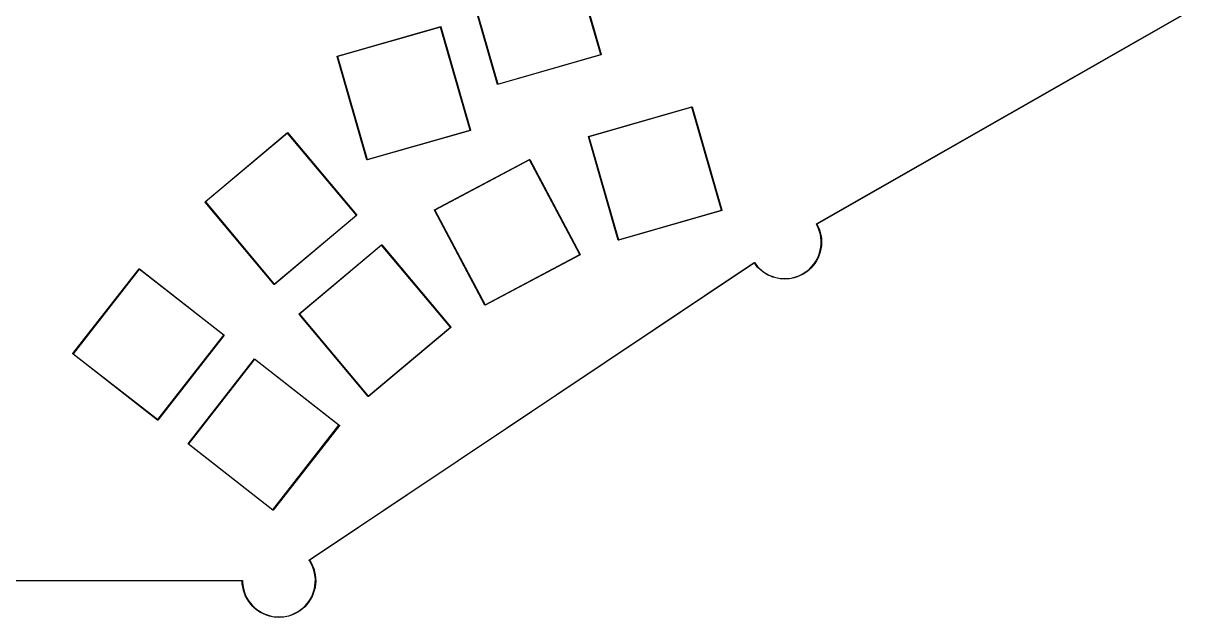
# Model space of a CAD drawing. Extents: x 0.5 to 13.3, y -7.1 to -0.5.
# Drawn here: x 6.94 to 13, y -7.14 to -4.09 of the extents above; entities that cross this region are included whole.
import ezdxf

# ---------------------------------------------------------------- set-up
doc = ezdxf.new("R2010")
doc.units = 0
doc.header["$MEASUREMENT"] = 0
doc.layers.add('BLACK', color=7, linetype='CONTINUOUS')

msp = doc.modelspace()

# ---------------------------------------------------------------- linework, layer by layer
at = {"layer": 'BLACK', "linetype": 'CONTINUOUS'}
for p, q in [((9.8962, -4.2527), (9.7448, -3.7248)), ((9.7465, -3.7233), (9.8984, -4.2531)), ((9.3667, -4.4056), (9.2147, -3.8758)), ((9.2169, -3.8762), (9.3683, -4.4041)), ((11.0026, -5.1211), (12.9966, -3.9831)), ((12.9967, -3.9852), (11.0044, -5.1223)), ((8.5461, -4.2615), (9.076, -4.1096)), ((9.0756, -4.1118), (8.5476, -4.2631)), ((9.227, -4.6397), (9.0756, -4.1118)), ((9.076, -4.1096), (9.0764, -4.1096)), ((9.0764, -4.1096), (9.077, -4.1099)), ((9.077, -4.1099), (9.0772, -4.1103)), ((9.0772, -4.1103), (9.2291, -4.6401)), ((8.5454, -4.2624), (8.5458, -4.2617)), ((8.5455, -4.2627), (8.5454, -4.2624)), ((8.6974, -4.7926), (8.5455, -4.2627)), ((8.5458, -4.2617), (8.5461, -4.2615)), ((8.5476, -4.2631), (8.699, -4.7911)), ((9.8977, -4.2544), (9.3679, -4.4063)), ((9.3683, -4.4041), (9.8962, -4.2527)), ((9.898, -4.2542), (9.8977, -4.2544)), ((9.8984, -4.2535), (9.898, -4.2542)), ((9.8984, -4.2531), (9.8984, -4.2535)), ((9.3668, -4.406), (9.3667, -4.4056)), ((9.3675, -4.4063), (9.3668, -4.406)), ((9.3679, -4.4063), (9.3675, -4.4063)), ((9.8343, -4.6724), (10.3641, -4.5205)), ((10.3637, -4.5226), (9.8358, -4.674)), ((10.5151, -5.0506), (10.3637, -4.5226)), ((10.3641, -4.5205), (10.3645, -4.5204)), ((10.3645, -4.5204), (10.3652, -4.5208)), ((10.3652, -4.5208), (10.3653, -4.5211)), ((10.3653, -4.5211), (10.5173, -5.051)), ((7.8676, -5.0073), (8.2898, -4.653)), ((8.2903, -4.6551), (7.8696, -5.0082)), ((8.2898, -4.653), (8.2902, -4.6528)), ((8.2902, -4.6528), (8.2909, -4.6529)), ((8.6434, -5.0758), (8.2903, -4.6551)), ((8.2909, -4.6529), (8.2912, -4.6531)), ((8.2912, -4.6531), (8.6455, -5.0753)), ((9.2284, -4.6413), (8.6986, -4.7932)), ((8.699, -4.7911), (9.227, -4.6397)), ((9.2288, -4.6411), (9.2284, -4.6413)), ((9.2291, -4.6405), (9.2288, -4.6411)), ((9.2291, -4.6401), (9.2291, -4.6405)), ((9.8336, -4.6732), (9.8339, -4.6726)), ((9.8336, -4.6736), (9.8336, -4.6732)), ((9.9855, -5.2034), (9.8336, -4.6736)), ((9.8339, -4.6726), (9.8343, -4.6724)), ((9.8358, -4.674), (9.9872, -5.2019)), ((8.6976, -4.7929), (8.6974, -4.7926)), ((8.6982, -4.7933), (8.6976, -4.7929)), ((8.6986, -4.7932), (8.6982, -4.7933)), ((9.0442, -5.0491), (9.5309, -4.7903)), ((9.5309, -4.7925), (9.046, -5.0504)), ((9.5309, -4.7903), (9.5312, -4.7902)), ((9.7888, -5.2774), (9.5309, -4.7925)), ((9.5312, -4.7902), (9.532, -4.7904)), ((9.532, -4.7904), (9.5322, -4.7907)), ((9.5322, -4.7907), (9.791, -5.2774)), ((7.8673, -5.0083), (7.8674, -5.0076)), ((7.8675, -5.0087), (7.8673, -5.0083)), ((7.8674, -5.0076), (7.8676, -5.0073)), ((8.2218, -5.4309), (7.8675, -5.0087)), ((7.8696, -5.0082), (8.2227, -5.4289)), ((8.2227, -5.4289), (8.6434, -5.0758)), ((8.6454, -5.0767), (8.2232, -5.431)), ((8.6456, -5.0764), (8.6454, -5.0767)), ((8.6455, -5.0753), (8.6457, -5.0757)), ((8.6457, -5.0757), (8.6456, -5.0764)), ((8.6456, -5.0764), (8.6456, -5.0764)), ((9.0437, -5.05), (9.0439, -5.0493)), ((9.0438, -5.0504), (9.0437, -5.05)), ((9.3026, -5.5371), (9.0438, -5.0504)), ((9.0439, -5.0493), (9.0442, -5.0491)), ((9.046, -5.0504), (9.3038, -5.5353)), ((10.5166, -5.0522), (9.9868, -5.2041)), ((9.9872, -5.2019), (10.5151, -5.0506)), ((10.5169, -5.052), (10.5166, -5.0522)), ((10.5173, -5.0513), (10.5169, -5.052)), ((10.5173, -5.051), (10.5173, -5.0513)), ((11.0021, -5.1218), (11.0022, -5.1214)), ((11.0021, -5.1219), (11.0021, -5.1218)), ((11.0021, -5.122), (11.0021, -5.1219)), ((11.0021, -5.1222), (11.0021, -5.122)), ((11.0022, -5.1224), (11.0021, -5.1222)), ((11.0022, -5.1214), (11.0023, -5.1213)), ((11.0062, -5.1295), (11.0022, -5.1224)), ((11.0023, -5.1213), (11.0023, -5.1212)), ((11.0023, -5.1212), (11.0024, -5.1212)), ((11.0023, -5.1213), (11.0023, -5.1213)), ((11.0024, -5.1212), (11.0026, -5.1211)), ((11.0044, -5.1223), (11.0114, -5.136)), ((11.013, -5.1442), (11.0062, -5.1295)), ((11.0114, -5.136), (11.0176, -5.1512)), ((11.0185, -5.1595), (11.013, -5.1442)), ((9.9857, -5.2038), (9.9855, -5.2034)), ((9.9864, -5.2041), (9.9857, -5.2038)), ((9.9868, -5.2041), (9.9864, -5.2041)), ((11.0176, -5.1512), (11.0225, -5.1669)), ((11.0226, -5.1752), (11.0185, -5.1595)), ((11.0225, -5.1669), (11.026, -5.1829)), ((11.0254, -5.1912), (11.0226, -5.1752)), ((11.0268, -5.2074), (11.0254, -5.1912)), ((11.026, -5.1829), (11.028, -5.1992)), ((11.0267, -5.2237), (11.0268, -5.2074)), ((11.028, -5.1992), (11.0287, -5.2156)), ((8.3497, -5.5818), (8.7719, -5.2275)), ((8.7724, -5.2297), (8.3517, -5.5827)), ((8.7719, -5.2275), (8.7723, -5.2273)), ((8.7723, -5.2273), (8.773, -5.2274)), ((9.1255, -5.6504), (8.7724, -5.2297)), ((8.773, -5.2274), (8.7733, -5.2276)), ((8.7733, -5.2276), (9.1276, -5.6499)), ((11.0221, -5.2642), (11.0171, -5.2798)), ((11.0181, -5.2715), (11.0223, -5.2558)), ((11.0257, -5.2482), (11.0221, -5.2642)), ((11.0223, -5.2558), (11.0252, -5.2399)), ((11.0252, -5.2399), (11.0267, -5.2237)), ((11.0279, -5.2319), (11.0257, -5.2482)), ((11.0287, -5.2156), (11.0279, -5.2319)), ((8.4019, -6.8438), (10.6838, -5.3182)), ((10.6841, -5.3204), (8.4038, -6.8449)), ((9.3038, -5.5353), (9.7888, -5.2774)), ((9.7906, -5.2787), (9.3039, -5.5375)), ((9.7909, -5.2785), (9.7906, -5.2787)), ((9.7911, -5.2778), (9.7909, -5.2785)), ((9.791, -5.2774), (9.7911, -5.2778)), ((10.6838, -5.3182), (10.684, -5.3181)), ((10.684, -5.3181), (10.6841, -5.3181)), ((10.6841, -5.3181), (10.6841, -5.3181)), ((10.6841, -5.3181), (10.6841, -5.3181)), ((10.6841, -5.3181), (10.6843, -5.3181)), ((10.6926, -5.3321), (10.6841, -5.3204)), ((10.6843, -5.3181), (10.6847, -5.3181)), ((10.6847, -5.3181), (10.6848, -5.3182)), ((10.6848, -5.3182), (10.6849, -5.3182)), ((10.6849, -5.3182), (10.685, -5.3184)), ((10.685, -5.3184), (10.6852, -5.3185)), ((10.6852, -5.3185), (10.6852, -5.3185)), ((10.6852, -5.3185), (10.6894, -5.3249)), ((10.6894, -5.3249), (10.6989, -5.3368)), ((10.7027, -5.3437), (10.6926, -5.3321)), ((10.9776, -5.3413), (10.9881, -5.3288)), ((10.9944, -5.3233), (10.9843, -5.3363)), ((10.9881, -5.3288), (10.9974, -5.3155)), ((11.0032, -5.3095), (10.9944, -5.3233)), ((10.9974, -5.3155), (11.0056, -5.3015)), ((11.0108, -5.295), (11.0032, -5.3095)), ((11.0056, -5.3015), (11.0125, -5.2868)), ((11.0171, -5.2798), (11.0108, -5.295)), ((11.0125, -5.2868), (11.0181, -5.2715)), ((7.1901, -5.7856), (7.5295, -5.3512)), ((7.5304, -5.3532), (7.1923, -5.786)), ((7.5295, -5.3512), (7.5298, -5.351)), ((7.5298, -5.351), (7.5305, -5.3509)), ((7.5298, -5.351), (7.5298, -5.351)), ((7.9632, -5.6913), (7.5304, -5.3532)), ((7.5305, -5.3509), (7.5308, -5.351)), ((7.5308, -5.351), (7.9652, -5.6904)), ((10.6989, -5.3368), (10.7093, -5.3479)), ((10.7137, -5.3545), (10.7027, -5.3437)), ((10.7093, -5.3479), (10.7206, -5.3582)), ((10.7255, -5.3644), (10.7137, -5.3545)), ((10.7206, -5.3582), (10.7327, -5.3675)), ((10.7381, -5.3733), (10.7255, -5.3644)), ((10.7327, -5.3675), (10.7456, -5.3758)), ((10.7514, -5.3811), (10.7381, -5.3733)), ((10.7456, -5.3758), (10.759, -5.3829)), ((10.7653, -5.3878), (10.7514, -5.3811)), ((10.759, -5.3829), (10.773, -5.389)), ((10.7796, -5.3933), (10.7653, -5.3878)), ((10.773, -5.389), (10.7875, -5.3939)), ((10.9045, -5.392), (10.8889, -5.3969)), ((10.8962, -5.3929), (10.9115, -5.3874)), ((10.9197, -5.3858), (10.9045, -5.392)), ((10.9115, -5.3874), (10.9262, -5.3805)), ((10.9342, -5.3782), (10.9197, -5.3858)), ((10.9262, -5.3805), (10.9403, -5.3724)), ((10.9481, -5.3694), (10.9342, -5.3782)), ((10.9403, -5.3724), (10.9536, -5.3631)), ((10.9611, -5.3594), (10.9481, -5.3694)), ((10.9536, -5.3631), (10.9661, -5.3527)), ((10.9732, -5.3484), (10.9611, -5.3594)), ((10.9661, -5.3527), (10.9776, -5.3413)), ((10.9843, -5.3363), (10.9732, -5.3484)), ((8.2221, -5.4311), (8.2218, -5.4309)), ((8.2228, -5.4312), (8.2221, -5.4311)), ((8.2232, -5.431), (8.2228, -5.4312)), ((10.7944, -5.3977), (10.7796, -5.3933)), ((10.7875, -5.3939), (10.8023, -5.3976)), ((10.8095, -5.4008), (10.7944, -5.3977)), ((10.8023, -5.3976), (10.8174, -5.4001)), ((10.8248, -5.4027), (10.8095, -5.4008)), ((10.8174, -5.4001), (10.8326, -5.4014)), ((10.8402, -5.4033), (10.8248, -5.4027)), ((10.8326, -5.4014), (10.8402, -5.4014)), ((10.8402, -5.4014), (10.8402, -5.4014)), ((10.8402, -5.4014), (10.8483, -5.4014)), ((10.8566, -5.4026), (10.8402, -5.4033)), ((10.8402, -5.4033), (10.8402, -5.4033)), ((10.8483, -5.4014), (10.8645, -5.4)), ((10.8729, -5.4005), (10.8566, -5.4026)), ((10.8645, -5.4), (10.8805, -5.3971)), ((10.8889, -5.3969), (10.8729, -5.4005)), ((10.8805, -5.3971), (10.8962, -5.3929)), ((9.3028, -5.5374), (9.3026, -5.5371)), ((9.3035, -5.5376), (9.3028, -5.5374)), ((9.3039, -5.5375), (9.3035, -5.5376)), ((8.3494, -5.5829), (8.3495, -5.5821)), ((8.3496, -5.5832), (8.3494, -5.5829)), ((8.3495, -5.5821), (8.3497, -5.5818)), ((8.7039, -6.0054), (8.3496, -5.5832)), ((8.3517, -5.5827), (8.7047, -6.0034)), ((7.6251, -6.1241), (7.9632, -5.6913)), ((7.9653, -5.6918), (7.626, -6.1261)), ((7.9652, -5.6904), (7.9654, -5.6907)), ((7.9655, -5.6914), (7.9653, -5.6918)), ((7.9654, -5.6907), (7.9654, -5.6907)), ((7.9654, -5.6907), (7.9655, -5.6914)), ((8.7047, -6.0034), (9.1255, -5.6504)), ((9.1275, -5.6513), (8.7053, -6.0055)), ((9.1277, -5.651), (9.1275, -5.6513)), ((9.1276, -5.6499), (9.1278, -5.6502)), ((9.1278, -5.6502), (9.1277, -5.6509)), ((9.1277, -5.6509), (9.1277, -5.651)), ((7.1899, -5.7859), (7.1901, -5.7856)), ((7.19, -5.7866), (7.1899, -5.7859)), ((7.1903, -5.7869), (7.19, -5.7866)), ((7.6246, -6.1263), (7.1903, -5.7869)), ((7.1923, -5.786), (7.6251, -6.1241)), ((7.7811, -6.2473), (8.1205, -5.813)), ((8.1214, -5.8149), (7.7833, -6.2477)), ((8.1205, -5.813), (8.1208, -5.8127)), ((8.1208, -5.8127), (8.1215, -5.8126)), ((8.1208, -5.8127), (8.1208, -5.8127)), ((8.5542, -6.1531), (8.1214, -5.8149)), ((8.1215, -5.8126), (8.1219, -5.8128)), ((8.1219, -5.8128), (8.5562, -6.1521)), ((8.7042, -6.0057), (8.7039, -6.0054)), ((8.7049, -6.0057), (8.7042, -6.0057)), ((8.7053, -6.0055), (8.7049, -6.0057)), ((7.625, -6.1264), (7.6246, -6.1263)), ((7.6257, -6.1264), (7.625, -6.1264)), ((7.626, -6.1261), (7.6257, -6.1264)), ((8.2161, -6.5859), (8.5542, -6.1531)), ((8.5564, -6.1535), (8.217, -6.5878)), ((8.5562, -6.1521), (8.5564, -6.1524)), ((8.5564, -6.1524), (8.5564, -6.1524)), ((8.5564, -6.1524), (8.5565, -6.1532)), ((8.5565, -6.1532), (8.5564, -6.1535)), ((7.781, -6.2476), (7.7811, -6.2473)), ((7.781, -6.2484), (7.781, -6.2476)), ((7.7813, -6.2487), (7.781, -6.2484)), ((8.2156, -6.588), (7.7813, -6.2487)), ((7.7833, -6.2477), (8.2161, -6.5859)), ((8.216, -6.5882), (8.2156, -6.588)), ((8.2167, -6.5881), (8.216, -6.5882)), ((8.217, -6.5878), (8.2167, -6.5881)), ((8.4015, -6.8446), (8.4016, -6.8442)), ((8.4015, -6.8447), (8.4015, -6.8446)), ((8.4015, -6.8448), (8.4015, -6.8447)), ((8.4016, -6.8449), (8.4015, -6.8448)), ((8.4016, -6.8442), (8.4017, -6.8441)), ((8.4017, -6.8452), (8.4016, -6.8449)), ((8.4017, -6.8441), (8.4017, -6.844)), ((8.4017, -6.844), (8.4017, -6.844)), ((8.4017, -6.844), (8.4018, -6.844)), ((8.4061, -6.8519), (8.4017, -6.8452)), ((8.4018, -6.844), (8.4019, -6.8438)), ((8.4038, -6.8449), (8.4118, -6.858)), ((8.4139, -6.866), (8.4061, -6.8519)), ((8.4118, -6.858), (8.419, -6.8726)), ((8.4204, -6.8808), (8.4139, -6.866)), ((8.419, -6.8726), (8.4249, -6.8877)), ((8.4257, -6.896), (8.4204, -6.8808)), ((8.4249, -6.8877), (8.4295, -6.9034)), ((8.4296, -6.9117), (8.4257, -6.896)), ((8.4295, -6.9034), (8.4328, -6.9193)), ((5.8159, -6.9479), (8.0591, -6.9479)), ((8.0582, -6.9498), (5.8168, -6.9498)), ((8.0588, -6.9653), (8.0582, -6.9498)), ((8.061, -6.9816), (8.0588, -6.9653)), ((8.0591, -6.9479), (8.0594, -6.9479)), ((8.0594, -6.9479), (8.0594, -6.9479)), ((8.0594, -6.9479), (8.0594, -6.9479)), ((8.0594, -6.9479), (8.0595, -6.9479)), ((8.0595, -6.9479), (8.0596, -6.948)), ((8.0596, -6.948), (8.0599, -6.9483)), ((8.0599, -6.9483), (8.06, -6.9484)), ((8.06, -6.9484), (8.06, -6.9485)), ((8.06, -6.9485), (8.06, -6.9486)), ((8.06, -6.9486), (8.0601, -6.9488)), ((8.0601, -6.9488), (8.0601, -6.9488)), ((8.0601, -6.9488), (8.0601, -6.957)), ((8.0601, -6.957), (8.0615, -6.9732)), ((8.4321, -6.9276), (8.4296, -6.9117)), ((8.4313, -6.9758), (8.433, -6.9598)), ((8.4341, -6.968), (8.4318, -6.9841)), ((8.4332, -6.9437), (8.4321, -6.9276)), ((8.4328, -6.9193), (8.4346, -6.9355)), ((8.433, -6.9598), (8.4332, -6.9437)), ((8.4351, -6.9518), (8.4341, -6.968)), ((8.4346, -6.9355), (8.4351, -6.9518)), ((8.0646, -6.9976), (8.061, -6.9816)), ((8.0615, -6.9732), (8.0643, -6.9892)), ((8.0643, -6.9892), (8.0686, -7.005)), ((8.0695, -7.0133), (8.0646, -6.9976)), ((8.0686, -7.005), (8.0741, -7.0203)), ((8.0758, -7.0285), (8.0695, -7.0133)), ((8.0741, -7.0203), (8.081, -7.035)), ((8.0834, -7.0431), (8.0758, -7.0285)), ((8.4113, -7.0368), (8.4183, -7.0223)), ((8.4229, -7.0154), (8.4165, -7.0304)), ((8.4183, -7.0223), (8.4239, -7.0072)), ((8.428, -7), (8.4229, -7.0154)), ((8.4239, -7.0072), (8.4283, -6.9917)), ((8.4318, -6.9841), (8.428, -7)), ((8.4283, -6.9917), (8.4313, -6.9758)), ((8.081, -7.035), (8.0892, -7.0491)), ((8.0922, -7.0569), (8.0834, -7.0431)), ((8.0892, -7.0491), (8.0985, -7.0625)), ((8.1022, -7.07), (8.0922, -7.0569)), ((8.0985, -7.0625), (8.109, -7.075)), ((8.1133, -7.0821), (8.1022, -7.07)), ((8.109, -7.075), (8.1205, -7.0865)), ((8.1255, -7.0932), (8.1133, -7.0821)), ((8.1205, -7.0865), (8.133, -7.097)), ((8.3593, -7.0977), (8.3717, -7.0874)), ((8.3789, -7.0831), (8.3668, -7.0941)), ((8.3717, -7.0874), (8.3832, -7.0761)), ((8.39, -7.0712), (8.3789, -7.0831)), ((8.3832, -7.0761), (8.3937, -7.0638)), ((8.4, -7.0584), (8.39, -7.0712)), ((8.3937, -7.0638), (8.4031, -7.0507)), ((8.4089, -7.0448), (8.4, -7.0584)), ((8.4031, -7.0507), (8.4113, -7.0368)), ((8.4165, -7.0304), (8.4089, -7.0448)), ((8.1385, -7.1032), (8.1255, -7.0932)), ((8.133, -7.097), (8.1463, -7.1063)), ((8.1524, -7.1121), (8.1385, -7.1032)), ((8.1463, -7.1063), (8.1604, -7.1144)), ((8.167, -7.1197), (8.1524, -7.1121)), ((8.1604, -7.1144), (8.1752, -7.1213)), ((8.1821, -7.126), (8.167, -7.1197)), ((8.1752, -7.1213), (8.1905, -7.1269)), ((8.1978, -7.1309), (8.1821, -7.126)), ((8.1905, -7.1269), (8.2062, -7.1311)), ((8.2139, -7.1345), (8.1978, -7.1309)), ((8.2062, -7.1311), (8.2222, -7.1339)), ((8.2302, -7.1366), (8.2139, -7.1345)), ((8.2222, -7.1339), (8.2385, -7.1354)), ((8.2466, -7.1373), (8.2302, -7.1366)), ((8.2385, -7.1354), (8.2466, -7.1354)), ((8.2466, -7.1354), (8.2466, -7.1354)), ((8.2466, -7.1354), (8.2547, -7.1354)), ((8.2629, -7.1366), (8.2466, -7.1373)), ((8.2466, -7.1373), (8.2466, -7.1373)), ((8.2547, -7.1354), (8.2707, -7.134)), ((8.279, -7.1345), (8.2629, -7.1366)), ((8.2707, -7.134), (8.2866, -7.1312)), ((8.2949, -7.131), (8.279, -7.1345)), ((8.2866, -7.1312), (8.3022, -7.1271)), ((8.3105, -7.1262), (8.2949, -7.131)), ((8.3022, -7.1271), (8.3174, -7.1216)), ((8.3255, -7.12), (8.3105, -7.1262)), ((8.3174, -7.1216), (8.332, -7.1148)), ((8.34, -7.1126), (8.3255, -7.12)), ((8.332, -7.1148), (8.346, -7.1069)), ((8.3538, -7.1039), (8.34, -7.1126)), ((8.346, -7.1069), (8.3593, -7.0977)), ((8.3668, -7.0941), (8.3538, -7.1039))]:
    msp.add_line(p, q, dxfattribs=at)

doc.saveas('drawing.dxf')
